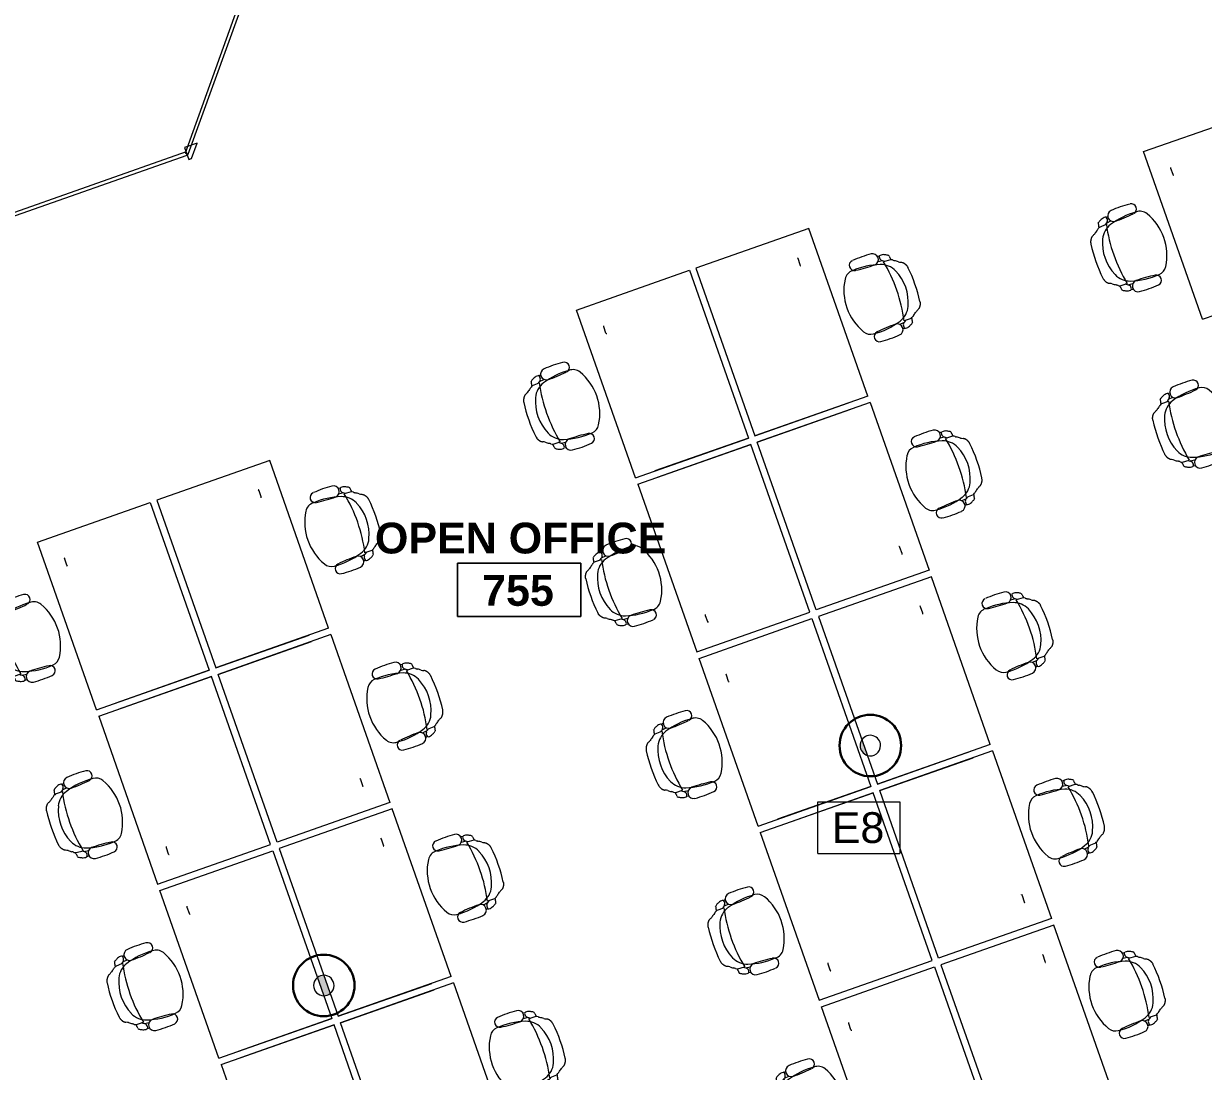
# Model space of a CAD drawing. Header units: inches. Extents: x -2349 to 1043, y -456 to 2193.
# Drawn here: x -1838.8 to -1493.8, y 348.8 to 655.2 of the extents above; entities that cross this region are included whole.
import ezdxf

# ---------------------------------------------------------------- set-up
doc = ezdxf.new("R2010")
doc.units = ezdxf.units.IN
doc.header["$MEASUREMENT"] = 0
for name, color, linetype, lineweight in [('A-ANNO-KEYN', 231, 'Continuous', 9), ('A-ANNO-NOTE', 131, 'Continuous', 30), ('A-AREA-IDEN', 2, 'Continuous', 9), ('A-DETL-GENF', 92, 'Continuous', 9), ('A-GLAZ-CURT', 52, 'Continuous', 13), ('E-ELEC-FIXT', 91, 'Continuous', 9), ('I-FURN', 30, 'Continuous', 9), ('I-WALL', 2, 'Continuous', 13)]:
    doc.layers.add(name, color=color, linetype=linetype, lineweight=lineweight)
doc.styles.add('Arial', font='arial.ttf', dxfattribs={"height": 9})
doc.styles.add('Swis721 Lt BT_B', font='', dxfattribs={"height": 9})
doc.styles.get('Swis721 Lt BT_B').set_extended_font_data('Swis721 Lt BT', bold=True)

# ---------------------------------------------------------------- blocks, each defined once
blk = doc.blocks.new('PS - System Furniture Poke-Thru - 120V-V75-7TH FLOOR POWER _ SIGNAL')
at = {"layer": 'E-ELEC-FIXT'}
blk.add_hatch(color=256, dxfattribs=at).paths.add_polyline_path([(0, -3), (0.77, -2.9), (1.5, -2.6), (1.86, -2.27), (0, 3), (-0.78, 2.9), (-1.5, 2.6), (-1.87, 2.31), (-0.01, -3)], flags=0)
at = {"layer": 'A-DETL-GENF'}
for start, end in [(128.9714, 180), (180, 269.9315), (90, 128.9714), (360, 89.8614), (309.0372, 360), (270, 309.0372)]:
    blk.add_arc((0, 0), 3, start, end, dxfattribs=at)
blk = doc.blocks.new('PS - System Furniture Poke-Thru - 120V-V76-7TH FLOOR POWER _ SIGNAL')
at = {"layer": 'E-ELEC-FIXT'}
blk.add_hatch(color=256, dxfattribs=at).paths.add_polyline_path([(-0.89, -2.85), (-2.48, 1.66), (-2.6, 1.5), (-2.9, 0.78), (-3, 0), (-2.9, -0.78), (-2.6, -1.5), (-2.12, -2.12), (-1.5, -2.6)], flags=0)
at = {"layer": 'A-DETL-GENF'}
for start, end in [(146.1188, 180), (180, 252.6873), (360, 146.1188), (252.6873, 360)]:
    blk.add_arc((0, 0), 3, start, end, dxfattribs=at)
blk = doc.blocks.new('Steelcase - Seating - Series 1 - Task Chair - Task Chair-7826190-7TH FLOOR POWER _ SIGNAL')
at = {"layer": 'I-FURN'}
for p, q in [((-10.17, -2.55), (-10.38, -2.55)), ((-9.09, -2.55), (-9.22, -4.65)), ((9.09, -2.55), (9.09, -4.68)), ((10.17, -2.55), (10.38, -2.55)), ((-11.19, -5.22), (-11.25, -5.79)), ((-9.88, -5.14), (-9.56, -4.85)), ((-9.56, -4.85), (-9.71, -6.23)), ((9.2, -4.34), (9.09, -4.19)), ((9.88, -5.14), (9.56, -4.85)), ((9.56, -4.85), (9.71, -6.22)), ((11.19, -5.22), (11.25, -5.79))]:
    blk.add_line(p, q, dxfattribs=at)
for centre, radius, start, end in [((-3.05, -7.65), 6, 114.254, 162.1001), ((0, -14.41), 13.41, 65.746, 114.254), ((3.05, -7.65), 6, 17.8999, 65.746), ((-10.88, -7.44), 1.69, 4.2771, 175.7229), ((11.73, -12.42), 21.53, 162.1001, 184.2769), ((-2.85, -9.17), 7.99, 142.7486, 147.2514), ((-0.12, -48.46), 44.74, 78.1161, 101.7376), ((-12.1, -12.55), 21.92, 355.1341, 17.8999), ((2.85, -9.17), 7.99, 32.7486, 37.2514), ((10.88, -7.43), 1.68, 4.515, 180.2888), ((22.73, -9.96), 35.4, 175.7229, 184.9987), ((-61.01, -7.05), 51.82, 353.3109, 359.705), ((61.01, -7.18), 51.82, 180.2888, 186.6891), ((-22.73, -10.08), 35.4, 355.0013, 4.515), ((-11.04, -13.04), 1.5, 184.9987, 353.3109), ((11.04, -13.04), 1.5, 186.6891, 355.0013), ((-6.5, -14.17), 3.24, 177.4671, 238.7484), ((0, -3.46), 15.77, 238.7484, 301.2516), ((6.5, -14.16), 3.25, 301.2516, 355.7231)]:
    blk.add_arc(centre, radius, start, end, dxfattribs=at)
for centre, major_axis, ratio, start_param, end_param in [((-7.15, 5.5), (0.87, 6.2), 0.154562, 3.399732, 3.701416), ((0.01, -31.09), (37.17, 0.02), 0.886583, 1.427587, 1.713397), ((7.16, 5.51), (-0.87, 6.2), 0.154825, 2.582529, 2.883606), ((-8.59, -6.34), (1.72, 5.94), 0.52706, 1.108678, 1.274239), ((-9.88, -3.86), (0.31, 1.61), 0.651034, 0.76658, 1.051038), ((2.41, 4.34), (12.7, 6.86), 0.060387, 3.254097, 3.377177), ((14.26, 36.92), (23.61, 40.36), 0.024762, 2.883774, 2.945408), ((-4.52, 16.42), (4.45, 18.42), 0.085659, 3.22746, 3.341758), ((-4.27, 16.52), (4.71, 18.52), 0.083254, 3.342674, 3.400954), ((86.51, -0.26), (95.89, 4.54), 0.22439, 2.946156, 2.989179), ((-86.51, -0.11), (-95.89, 4.68), 0.223967, 3.294323, 3.337389), ((4.31, 16.54), (-4.67, 18.53), 0.08384, 2.882769, 2.961473), ((4.62, 16.47), (-4.35, 18.45), 0.086501, 2.96286, 3.053569), ((-14.1, 37.05), (-23.45, 40.49), 0.023763, 3.337899, 3.400622), ((-2.41, 4.34), (-12.7, 6.86), 0.060387, 2.906008, 3.029088), ((9.88, -3.86), (-0.31, 1.61), 0.651034, 5.232147, 5.516606), ((8.59, -6.34), (-1.72, 5.94), 0.52706, 5.008946, 5.174507), ((-9.53, -4.74), (0.03, 2.1), 0.841362, 1.08627, 1.703617), ((-10.94, -4.92), (-0.004, 0.422), 0.857374, 1.745249, 2.84774), ((-11.02, -3.62), (-0.99, 1.63), 0.718676, 2.427045, 3.274454), ((11.02, -3.62), (0.99, 1.63), 0.718676, 3.008732, 3.85614), ((10.94, -4.92), (0.004, 0.422), 0.857374, 3.435445, 4.537937), ((9.53, -4.74), (-0.03, 2.1), 0.841362, 4.579568, 5.196915)]:
    blk.add_ellipse(centre, major_axis=major_axis, ratio=ratio, start_param=start_param, end_param=end_param, dxfattribs=at)
for points, knots in [([(-7.38, 0.17), (-7.35, 0.26), (-7.27, 0.4), (-7.14, 0.56), (-7.05, 0.66), (-6.98, 0.73), (-6.91, 0.8), (-6.83, 0.86), (-6.74, 0.93), (-6.65, 1), (-6.56, 1.06), (-6.46, 1.12), (-6.36, 1.18), (-6.25, 1.24), (-6.14, 1.29), (-5.99, 1.35), (-5.72, 1.45), (-5.46, 1.5), (-5.29, 1.53)], [-1, -1, -1, -1, -0.833333, -0.75, -0.708333, -0.666667, -0.625, -0.583333, -0.541667, -0.5, -0.458333, -0.416667, -0.375, -0.333333, -0.291667, -0.25, -0.166667, 0, 0, 0, 0]), ([(5.29, 1.53), (5.46, 1.51), (5.72, 1.45), (5.99, 1.36), (6.14, 1.29), (6.25, 1.24), (6.36, 1.19), (6.46, 1.13), (6.56, 1.07), (6.65, 1), (6.74, 0.94), (6.83, 0.87), (6.91, 0.8), (6.98, 0.73), (7.05, 0.66), (7.14, 0.57), (7.27, 0.4), (7.35, 0.26), (7.38, 0.18)], [-1, -1, -1, -1, -0.833333, -0.75, -0.708333, -0.666667, -0.625, -0.583333, -0.541667, -0.5, -0.458333, -0.416667, -0.375, -0.333333, -0.291667, -0.25, -0.166667, 0, 0, 0, 0]), ([(-9, -2.35), (-9.06, -2.35), (-9.17, -2.37), (-9.39, -2.4), (-9.6, -2.44), (-9.74, -2.47), (-9.81, -2.49), (-9.84, -2.5), (-9.85, -2.5)], [0, 0, 0, 0, 0.142857, 0.285714, 0.571429, 0.785714, 0.892857, 1, 1, 1, 1]), ([(9, -2.35), (9.06, -2.35), (9.17, -2.37), (9.39, -2.4), (9.6, -2.44), (9.74, -2.47), (9.81, -2.49), (9.84, -2.5), (9.85, -2.5)], [0, 0, 0, 0, 0.142857, 0.285714, 0.571429, 0.785714, 0.892857, 1, 1, 1, 1])]:
    blk.add_open_spline(points, degree=3, knots=knots, dxfattribs=at)
blk = doc.blocks.new('Steelcase - Ology - Desk Electric - Rectangular - 29__ D - 52_ x 35_-7821971-7TH FLOOR POWER _ SIGNAL')
at = {"layer": 'I-FURN'}
for p, q in [((-29, 23.78), (-29, -11.22)), ((-29, 23.78), (23, 23.78)), ((23, 23.78), (23, -11.22)), ((23, -11.22), (-29, -11.22))]:
    blk.add_line(p, q, dxfattribs=at)
blk = doc.blocks.new('Steelcase - Seating - Series 1 - Task Chair - Task Chair-7826191-7TH FLOOR POWER _ SIGNAL')
at = {"layer": 'I-FURN'}
for p, q in [((-11.19, 5.22), (-11.25, 5.79)), ((-9.88, 5.14), (-9.56, 4.85)), ((-9.56, 4.85), (-9.71, 6.23)), ((-9.09, 2.55), (-9.22, 4.65)), ((9.09, 2.55), (9.09, 4.68)), ((9.2, 4.34), (9.09, 4.19)), ((9.56, 4.85), (9.71, 6.22)), ((9.88, 5.14), (9.56, 4.85)), ((11.19, 5.22), (11.25, 5.79)), ((-10.17, 2.55), (-10.38, 2.55)), ((10.17, 2.55), (10.38, 2.55))]:
    blk.add_line(p, q, dxfattribs=at)
for centre, radius, start, end in [((0, 3.46), 15.77, 58.7484, 121.2516), ((-11.04, 13.04), 1.5, 6.6891, 175.0013), ((11.73, 12.42), 21.53, 175.7231, 197.8999), ((-6.5, 14.17), 3.24, 121.2516, 182.5329), ((6.5, 14.16), 3.25, 4.2769, 58.7484), ((-12.1, 12.55), 21.92, 342.1001, 4.8659), ((11.04, 13.04), 1.5, 4.9987, 173.3109), ((22.73, 9.96), 35.4, 175.0013, 184.2771), ((-61.01, 7.05), 51.82, 0.295, 6.6891), ((61.01, 7.18), 51.82, 173.3109, 179.7112), ((-22.73, 10.08), 35.4, 355.485, 4.9987), ((-10.88, 7.44), 1.69, 184.2771, 355.7229), ((10.88, 7.43), 1.68, 179.7112, 355.485), ((-2.85, 9.17), 7.99, 212.7486, 217.2514), ((-0.12, 48.46), 44.74, 258.2624, 281.8839), ((-3.05, 7.65), 6, 197.8999, 245.746), ((3.05, 7.65), 6, 294.254, 342.1001), ((2.85, 9.17), 7.99, 322.7486, 327.2514), ((0, 14.41), 13.41, 245.746, 294.254)]:
    blk.add_arc(centre, radius, start, end, dxfattribs=at)
for centre, major_axis, ratio, start_param, end_param in [((-9.53, 4.74), (-0.03, 2.1), 0.841362, 1.437975, 2.055322), ((-10.94, 4.92), (0.004, 0.422), 0.857374, 0.293852, 1.396344), ((-8.59, 6.34), (-1.72, 5.94), 0.52706, 1.867354, 2.032914), ((-11.02, 3.62), (0.99, 1.63), 0.718676, 6.150324, 6.997733), ((11.02, 3.62), (-0.99, 1.63), 0.718676, 5.568638, 6.416046), ((8.59, 6.34), (1.72, 5.94), 0.52706, 4.250271, 4.415832), ((10.94, 4.92), (-0.004, 0.422), 0.857374, 4.886841, 5.989333), ((9.53, 4.74), (0.03, 2.1), 0.841362, 4.227863, 4.84521), ((-9.88, 3.86), (-0.31, 1.61), 0.651034, 2.090555, 2.375013), ((2.41, -4.34), (-12.7, 6.86), 0.060387, 6.047601, 6.170681), ((14.26, -36.92), (-23.61, 40.36), 0.024762, 0.196185, 0.257818), ((-4.52, -16.42), (-4.45, 18.42), 0.085659, 6.08302, 6.197318), ((-4.27, -16.52), (-4.71, 18.52), 0.083254, 6.023824, 6.082104), ((86.51, 0.26), (-95.89, 4.54), 0.22439, 0.152414, 0.195437), ((-7.15, -5.5), (-0.87, 6.2), 0.154562, 5.723362, 6.025046), ((7.16, -5.51), (0.87, 6.2), 0.154825, 0.257987, 0.559064), ((-86.51, 0.11), (95.89, 4.68), 0.223967, 6.087389, 6.130455), ((4.31, -16.54), (4.67, 18.53), 0.08384, 0.18012, 0.258824), ((4.62, -16.47), (4.35, 18.45), 0.086501, 0.088023, 0.178733), ((-14.1, -37.05), (23.45, 40.49), 0.023763, 6.024156, 6.086879), ((-2.41, -4.34), (12.7, 6.86), 0.060387, 0.112505, 0.235585), ((9.88, 3.86), (0.31, 1.61), 0.651034, 3.908172, 4.192631), ((0.01, 31.09), (-37.17, 0.02), 0.886583, 1.428196, 1.714006)]:
    blk.add_ellipse(centre, major_axis=major_axis, ratio=ratio, start_param=start_param, end_param=end_param, dxfattribs=at)
for points, knots in [([(-9, 2.35), (-9.06, 2.35), (-9.17, 2.37), (-9.39, 2.4), (-9.6, 2.44), (-9.74, 2.47), (-9.81, 2.49), (-9.84, 2.5), (-9.85, 2.5)], [0, 0, 0, 0, 0.142857, 0.285714, 0.571429, 0.785714, 0.892857, 1, 1, 1, 1]), ([(9, 2.35), (9.06, 2.35), (9.17, 2.37), (9.39, 2.4), (9.6, 2.44), (9.74, 2.47), (9.81, 2.49), (9.84, 2.5), (9.85, 2.5)], [0, 0, 0, 0, 0.142857, 0.285714, 0.571429, 0.785714, 0.892857, 1, 1, 1, 1]), ([(-7.38, -0.17), (-7.35, -0.26), (-7.27, -0.4), (-7.14, -0.56), (-7.05, -0.66), (-6.98, -0.73), (-6.91, -0.8), (-6.83, -0.86), (-6.74, -0.93), (-6.65, -1), (-6.56, -1.06), (-6.46, -1.12), (-6.36, -1.18), (-6.25, -1.24), (-6.14, -1.29), (-5.99, -1.35), (-5.72, -1.45), (-5.46, -1.5), (-5.29, -1.53)], [-1, -1, -1, -1, -0.833333, -0.75, -0.708333, -0.666667, -0.625, -0.583333, -0.541667, -0.5, -0.458333, -0.416667, -0.375, -0.333333, -0.291667, -0.25, -0.166667, 0, 0, 0, 0]), ([(5.29, -1.53), (5.46, -1.51), (5.72, -1.45), (5.99, -1.36), (6.14, -1.29), (6.25, -1.24), (6.36, -1.19), (6.46, -1.13), (6.56, -1.07), (6.65, -1), (6.74, -0.94), (6.83, -0.87), (6.91, -0.8), (6.98, -0.73), (7.05, -0.66), (7.14, -0.57), (7.27, -0.4), (7.35, -0.26), (7.38, -0.18)], [-1, -1, -1, -1, -0.833333, -0.75, -0.708333, -0.666667, -0.625, -0.583333, -0.541667, -0.5, -0.458333, -0.416667, -0.375, -0.333333, -0.291667, -0.25, -0.166667, 0, 0, 0, 0])]:
    blk.add_open_spline(points, degree=3, knots=knots, dxfattribs=at)
blk = doc.blocks.new('Steelcase - Ology - Desk Electric - Base - Rectangular - 29__ D - 34__ W - 76__ W-7821973-7TH FLOOR POWER _ SIGNAL')
at = {"layer": 'I-FURN'}
for p, q in [((-28.68, -11.22), (-28.68, 17.78)), ((13.8, 17.83), (14.11, 17.9)), ((13.8, 17.79), (13.8, 17.83)), ((14.11, 17.9), (16.01, 17.9)), ((16.01, 17.9), (16.31, 17.83)), ((16.31, 17.83), (16.31, 17.79))]:
    blk.add_line(p, q, dxfattribs=at)
blk = doc.blocks.new('Steelcase - Ology - Desk Electric - Rectangular - 29__ D - 52_ x 35_-7821944-7TH FLOOR POWER _ SIGNAL')
at = {"layer": 'I-FURN'}
for p, q in [((-29, -23.78), (-29, 11.22)), ((23, 11.22), (-29, 11.22)), ((23, -23.78), (23, 11.22)), ((-29, -23.78), (23, -23.78))]:
    blk.add_line(p, q, dxfattribs=at)
blk = doc.blocks.new('Steelcase - Ology - Desk Electric - Base - Rectangular - 29__ D - 34__ W - 76__ W-7821946-7TH FLOOR POWER _ SIGNAL')
at = {"layer": 'I-FURN'}
for p, q in [((-28.68, 11.22), (-28.68, -17.78)), ((13.8, -17.79), (13.8, -17.83)), ((13.8, -17.83), (14.11, -17.9)), ((14.11, -17.9), (16.01, -17.9)), ((16.01, -17.9), (16.31, -17.83)), ((16.31, -17.83), (16.31, -17.79))]:
    blk.add_line(p, q, dxfattribs=at)
blk = doc.blocks.new('Steelcase - Ology - Desk Electric - Rectangular - 29__ D - 52_ x 35_-V30-7TH FLOOR POWER _ SIGNAL')
at = {"layer": 'I-FURN'}
for p, q in [((-29, -23.78), (-29, 11.22)), ((23, 11.22), (-29, 11.22)), ((23, -23.78), (23, 11.22)), ((-29, -23.78), (23, -23.78))]:
    blk.add_line(p, q, dxfattribs=at)
blk = doc.blocks.new('Steelcase - Ology - Desk Electric - Rectangular - 29__ D - 52_ x 35_-V31-7TH FLOOR POWER _ SIGNAL')
at = {"layer": 'I-FURN'}
for p, q in [((-29, 23.78), (-29, -11.22)), ((-29, 23.78), (23, 23.78)), ((23, 23.78), (23, -11.22)), ((23, -11.22), (-29, -11.22))]:
    blk.add_line(p, q, dxfattribs=at)
blk = doc.blocks.new('System Panel - Glazed-9755922-7TH FLOOR POWER _ SIGNAL')
at = {"layer": 'A-GLAZ-CURT'}
for p, q in [((63.46, 0.5), (-63.46, 0.5)), ((-63.46, 0.5), (-63.46, -0.5)), ((63.46, -0.5), (63.46, 0.5)), ((-63.46, -0.5), (63.46, -0.5))]:
    blk.add_line(p, q, dxfattribs=at)
blk = doc.blocks.new('System Panel - Glazed-9757070-7TH FLOOR POWER _ SIGNAL')
at = {"layer": 'A-GLAZ-CURT'}
for p, q in [((2.3, 0.5), (-42.33, 0.5)), ((-42.33, 0.5), (-42.33, -0.5)), ((2.3, -0.5), (2.3, 0.5)), ((42.33, 0.5), (38.3, 0.5)), ((38.3, 0.5), (38.3, -0.5)), ((42.33, -0.5), (42.33, 0.5)), ((-42.33, -0.5), (2.3, -0.5)), ((38.3, -0.5), (42.33, -0.5))]:
    blk.add_line(p, q, dxfattribs=at)
blk = doc.blocks.new('Room Tag - Room Name and Number-3379422-7TH FLOOR POWER _ SIGNAL')
at = {"layer": 'A-AREA-IDEN'}
for p, q in [((-0.1881, -0.1636), (-0.1881, -0.0018)), ((-0.1881, -0.0018), (0.1869, -0.0018)), ((0.1869, -0.0018), (-0.1881, -0.0018)), ((-0.1881, -0.0018), (-0.1881, -0.1636)), ((0.1869, -0.0018), (0.1869, -0.1636)), ((0.1869, -0.1636), (0.1869, -0.0018)), ((0.1869, -0.1636), (-0.1881, -0.1636)), ((-0.1881, -0.1636), (0.1869, -0.1636))]:
    blk.add_line(p, q, dxfattribs=at)
blk = doc.blocks.new('Keynote Tag - Keynote Number - Boxed-135510-7TH FLOOR POWER _ SIGNAL')
at = {"layer": 'A-ANNO-KEYN'}
for p, q in [((-0.125, -0.0792), (-0.125, 0.0781)), ((-0.125, 0.0781), (0.125, 0.0781)), ((0.125, 0.0781), (0.125, -0.0792)), ((-0.125, -0.0792), (0.125, -0.0792))]:
    blk.add_line(p, q, dxfattribs=at)

msp = doc.modelspace()

# ---------------------------------------------------------------- linework, layer by layer
at = {"layer": 'A-ANNO-NOTE'}
for centre in [(-1591.21, 444.08), (-1751.05, 373.91)]:
    msp.add_circle(centre, 9, dxfattribs=at)
at = {"layer": 'I-WALL'}
for p, q in [((-1788.05, 620.3), (-1791.77, 618.99)), ((-1791.77, 618.99), (-1790.53, 615.45)), ((-1789.69, 615.74), (-1788.05, 620.3)), ((-1790.53, 615.45), (-1789.69, 615.74))]:
    msp.add_line(p, q, dxfattribs=at)

# ---------------------------------------------------------------- block references
at = {"layer": 'A-ANNO-KEYN', "xscale": 95.99999999999994, "yscale": 95.99999999999994, "zscale": 95.99999999999994}
msp.add_blockref('Keynote Tag - Keynote Number - Boxed-135510-7TH FLOOR POWER _ SIGNAL', (-1594.58, 420.12), dxfattribs=at)
at = {"layer": 'A-AREA-IDEN', "xscale": 95.99999999999994, "yscale": 95.99999999999994, "zscale": 95.99999999999994}
msp.add_blockref('Room Tag - Room Name and Number-3379422-7TH FLOOR POWER _ SIGNAL', (-1693.84, 497.55), dxfattribs=at)
at = {"layer": 'A-GLAZ-CURT', "lineweight": 9}
for name, p, rotation in [('System Panel - Glazed-9757070-7TH FLOOR POWER _ SIGNAL', (-1776.77, 657.03), 70.13739187773511), ('System Panel - Glazed-9755922-7TH FLOOR POWER _ SIGNAL', (-1851.02, 596.17), 19.37359312417762)]:
    msp.add_blockref(name, p, dxfattribs=dict(at, rotation=rotation))
at = {"layer": 'E-ELEC-FIXT'}
for name, p in [('PS - System Furniture Poke-Thru - 120V-V76-7TH FLOOR POWER _ SIGNAL', (-1591.21, 444.08)), ('PS - System Furniture Poke-Thru - 120V-V75-7TH FLOOR POWER _ SIGNAL', (-1751.04, 373.91))]:
    msp.add_blockref(name, p, dxfattribs=at)
at = {"layer": 'I-FURN'}
for name, p, rotation in [('Steelcase - Ology - Desk Electric - Rectangular - 29__ D - 52_ x 35_-7821971-7TH FLOOR POWER _ SIGNAL', (-1481.21, 603.99), 109.3735931241764), ('Steelcase - Ology - Desk Electric - Base - Rectangular - 29__ D - 34__ W - 76__ W-7821973-7TH FLOOR POWER _ SIGNAL', (-1481.1, 603.69), 109.3735931241764), ('Steelcase - Seating - Series 1 - Task Chair - Task Chair-7826191-7TH FLOOR POWER _ SIGNAL', (-1523.52, 586.29), 289.373593124176), ('Steelcase - Ology - Desk Electric - Rectangular - 29__ D - 52_ x 35_-7821944-7TH FLOOR POWER _ SIGNAL', (-1624, 565.77), 109.3735931241777), ('Steelcase - Seating - Series 1 - Task Chair - Task Chair-7826190-7TH FLOOR POWER _ SIGNAL', (-1579.92, 578.44), 289.3735931241776), ('Steelcase - Ology - Desk Electric - Base - Rectangular - 29__ D - 34__ W - 76__ W-7821946-7TH FLOOR POWER _ SIGNAL', (-1623.89, 565.47), 109.3735931241777), ('Steelcase - Ology - Desk Electric - Rectangular - 29__ D - 52_ x 35_-7821971-7TH FLOOR POWER _ SIGNAL', (-1647.06, 557.66), 109.3735931241772), ('Steelcase - Ology - Desk Electric - Base - Rectangular - 29__ D - 34__ W - 76__ W-7821973-7TH FLOOR POWER _ SIGNAL', (-1646.95, 557.36), 109.3735931241772), ('Steelcase - Seating - Series 1 - Task Chair - Task Chair-7826191-7TH FLOOR POWER _ SIGNAL', (-1689.36, 539.96), 289.3735931241773), ('Steelcase - Seating - Series 1 - Task Chair - Task Chair-7826190-7TH FLOOR POWER _ SIGNAL', (-1505.38, 534.72), 109.3735931241769), ('Steelcase - Ology - Desk Electric - Rectangular - 29__ D - 52_ x 35_-7821971-7TH FLOOR POWER _ SIGNAL', (-1604.1, 509.17), 289.3735931241775), ('Steelcase - Ology - Desk Electric - Base - Rectangular - 29__ D - 34__ W - 76__ W-7821973-7TH FLOOR POWER _ SIGNAL', (-1604.2, 509.47), 289.3735931241775), ('Steelcase - Seating - Series 1 - Task Chair - Task Chair-7826191-7TH FLOOR POWER _ SIGNAL', (-1561.79, 526.87), 109.3735931241776), ('Steelcase - Ology - Desk Electric - Rectangular - 29__ D - 52_ x 35_-7821944-7TH FLOOR POWER _ SIGNAL', (-1627.15, 501.06), 289.3735931241781), ('Steelcase - Ology - Desk Electric - Base - Rectangular - 29__ D - 34__ W - 76__ W-7821946-7TH FLOOR POWER _ SIGNAL', (-1627.26, 501.36), 289.3735931241781), ('Steelcase - Ology - Desk Electric - Rectangular - 29__ D - 52_ x 35_-7821944-7TH FLOOR POWER _ SIGNAL', (-1781.68, 497.87), 109.3735931241777), ('Steelcase - Seating - Series 1 - Task Chair - Task Chair-7826190-7TH FLOOR POWER _ SIGNAL', (-1737.6, 510.55), 289.3735931241776), ('Steelcase - Ology - Desk Electric - Base - Rectangular - 29__ D - 34__ W - 76__ W-7821946-7TH FLOOR POWER _ SIGNAL', (-1781.57, 497.57), 109.3735931241777), ('Steelcase - Ology - Desk Electric - Rectangular - 29__ D - 52_ x 35_-7821971-7TH FLOOR POWER _ SIGNAL', (-1804.74, 489.77), 109.3735931241772), ('Steelcase - Ology - Desk Electric - Base - Rectangular - 29__ D - 34__ W - 76__ W-7821973-7TH FLOOR POWER _ SIGNAL', (-1804.63, 489.46), 109.3735931241772), ('Steelcase - Seating - Series 1 - Task Chair - Task Chair-7826190-7TH FLOOR POWER _ SIGNAL', (-1671.23, 488.39), 109.3735931241779), ('Steelcase - Ology - Desk Electric - Rectangular - 29__ D - 52_ x 35_-V30-7TH FLOOR POWER _ SIGNAL', (-1588.17, 463.88), 109.3735931241772), ('Steelcase - Seating - Series 1 - Task Chair - Task Chair-7826191-7TH FLOOR POWER _ SIGNAL', (-1847.04, 472.06), 289.3735931241773), ('Steelcase - Seating - Series 1 - Task Chair - Task Chair-7826190-7TH FLOOR POWER _ SIGNAL', (-1541.1, 479.55), 289.3735931241771), ('Steelcase - Ology - Desk Electric - Base - Rectangular - 29__ D - 34__ W - 76__ W-7821946-7TH FLOOR POWER _ SIGNAL', (-1588.07, 463.58), 109.3735931241772), ('Steelcase - Ology - Desk Electric - Rectangular - 29__ D - 52_ x 35_-7821971-7TH FLOOR POWER _ SIGNAL', (-1611.23, 455.78), 109.3735931241767), ('Steelcase - Ology - Desk Electric - Rectangular - 29__ D - 52_ x 35_-7821971-7TH FLOOR POWER _ SIGNAL', (-1761.77, 441.27), 289.3735931241775), ('Steelcase - Ology - Desk Electric - Base - Rectangular - 29__ D - 34__ W - 76__ W-7821973-7TH FLOOR POWER _ SIGNAL', (-1761.88, 441.57), 289.3735931241775), ('Steelcase - Ology - Desk Electric - Base - Rectangular - 29__ D - 34__ W - 76__ W-7821973-7TH FLOOR POWER _ SIGNAL', (-1611.12, 455.47), 109.3735931241767), ('Steelcase - Seating - Series 1 - Task Chair - Task Chair-7826191-7TH FLOOR POWER _ SIGNAL', (-1719.47, 458.98), 109.3735931241777), ('Steelcase - Ology - Desk Electric - Rectangular - 29__ D - 52_ x 35_-7821944-7TH FLOOR POWER _ SIGNAL', (-1784.83, 433.16), 289.3735931241781), ('Steelcase - Ology - Desk Electric - Base - Rectangular - 29__ D - 34__ W - 76__ W-7821946-7TH FLOOR POWER _ SIGNAL', (-1784.94, 433.47), 289.3735931241781), ('Steelcase - Seating - Series 1 - Task Chair - Task Chair-7826191-7TH FLOOR POWER _ SIGNAL', (-1653.54, 438.07), 289.3735931241768), ('Steelcase - Ology - Desk Electric - Rectangular - 29__ D - 52_ x 35_-7821971-7TH FLOOR POWER _ SIGNAL', (-1568.27, 407.28), 289.373593124177), ('Steelcase - Seating - Series 1 - Task Chair - Task Chair-7826190-7TH FLOOR POWER _ SIGNAL', (-1828.91, 420.49), 109.3735931241779), ('Steelcase - Ology - Desk Electric - Base - Rectangular - 29__ D - 34__ W - 76__ W-7821973-7TH FLOOR POWER _ SIGNAL', (-1568.38, 407.58), 289.373593124177), ('Steelcase - Seating - Series 1 - Task Chair - Task Chair-7826191-7TH FLOOR POWER _ SIGNAL', (-1525.96, 424.99), 109.3735931241771), ('Steelcase - Ology - Desk Electric - Rectangular - 29__ D - 52_ x 35_-7821944-7TH FLOOR POWER _ SIGNAL', (-1591.33, 399.17), 289.3735931241775), ('Steelcase - Ology - Desk Electric - Base - Rectangular - 29__ D - 34__ W - 76__ W-7821946-7TH FLOOR POWER _ SIGNAL', (-1591.43, 399.48), 289.3735931241775), ('Steelcase - Ology - Desk Electric - Rectangular - 29__ D - 52_ x 35_-V30-7TH FLOOR POWER _ SIGNAL', (-1745.85, 395.99), 109.3735931241772), ('Steelcase - Seating - Series 1 - Task Chair - Task Chair-7826190-7TH FLOOR POWER _ SIGNAL', (-1701.77, 408.66), 289.3735931241771), ('Steelcase - Ology - Desk Electric - Base - Rectangular - 29__ D - 34__ W - 76__ W-7821946-7TH FLOOR POWER _ SIGNAL', (-1745.75, 395.69), 109.3735931241772), ('Steelcase - Ology - Desk Electric - Rectangular - 29__ D - 52_ x 35_-V31-7TH FLOOR POWER _ SIGNAL', (-1768.91, 387.88), 109.3735931241767), ('Steelcase - Ology - Desk Electric - Base - Rectangular - 29__ D - 34__ W - 76__ W-7821973-7TH FLOOR POWER _ SIGNAL', (-1768.8, 387.58), 109.3735931241767), ('Steelcase - Seating - Series 1 - Task Chair - Task Chair-7826190-7TH FLOOR POWER _ SIGNAL', (-1635.41, 386.5), 109.3735931241774), ('Steelcase - Ology - Desk Electric - Rectangular - 29__ D - 52_ x 35_-7821944-7TH FLOOR POWER _ SIGNAL', (-1552.35, 362), 109.3735931241768), ('Steelcase - Seating - Series 1 - Task Chair - Task Chair-7826191-7TH FLOOR POWER _ SIGNAL', (-1811.22, 370.18), 289.3735931241768), ('Steelcase - Seating - Series 1 - Task Chair - Task Chair-7826190-7TH FLOOR POWER _ SIGNAL', (-1508.27, 374.67), 289.3735931241766), ('Steelcase - Ology - Desk Electric - Base - Rectangular - 29__ D - 34__ W - 76__ W-7821946-7TH FLOOR POWER _ SIGNAL', (-1552.24, 361.7), 109.3735931241768), ('Steelcase - Ology - Desk Electric - Rectangular - 29__ D - 52_ x 35_-7821971-7TH FLOOR POWER _ SIGNAL', (-1575.4, 353.89), 109.3735931241762), ('Steelcase - Ology - Desk Electric - Rectangular - 29__ D - 52_ x 35_-7821971-7TH FLOOR POWER _ SIGNAL', (-1725.95, 339.39), 289.373593124177), ('Steelcase - Ology - Desk Electric - Base - Rectangular - 29__ D - 34__ W - 76__ W-7821973-7TH FLOOR POWER _ SIGNAL', (-1726.05, 339.69), 289.373593124177), ('Steelcase - Ology - Desk Electric - Base - Rectangular - 29__ D - 34__ W - 76__ W-7821973-7TH FLOOR POWER _ SIGNAL', (-1575.3, 353.59), 109.3735931241762), ('Steelcase - Seating - Series 1 - Task Chair - Task Chair-7826191-7TH FLOOR POWER _ SIGNAL', (-1683.64, 357.09), 109.3735931241771), ('Steelcase - Ology - Desk Electric - Rectangular - 29__ D - 52_ x 35_-7821944-7TH FLOOR POWER _ SIGNAL', (-1749.01, 331.28), 289.3735931241776), ('Steelcase - Ology - Desk Electric - Base - Rectangular - 29__ D - 34__ W - 76__ W-7821946-7TH FLOOR POWER _ SIGNAL', (-1749.11, 331.58), 289.3735931241776), ('Steelcase - Seating - Series 1 - Task Chair - Task Chair-7826191-7TH FLOOR POWER _ SIGNAL', (-1617.71, 336.19), 289.3735931241764)]:
    msp.add_blockref(name, p, dxfattribs=dict(at, rotation=rotation))

# ---------------------------------------------------------------- texts
at = {"layer": 'A-ANNO-KEYN', "insert": (-1602.49, 424.58), "char_height": 9, "width": 18.786, "attachment_point": 1, "style": 'Arial'}
msp.add_mtext('E8', dxfattribs=at)
at = {"layer": 'A-AREA-IDEN', "char_height": 9, "attachment_point": 1, "style": 'Swis721 Lt BT_B'}
for s, insert, width in [('OPEN OFFICE', (-1736.09, 509.27), 102.111), ('755', (-1704.74, 493.95), 25.452)]:
    msp.add_mtext(s, dxfattribs=dict(at, insert=insert, width=width))

doc.saveas('drawing.dxf')
